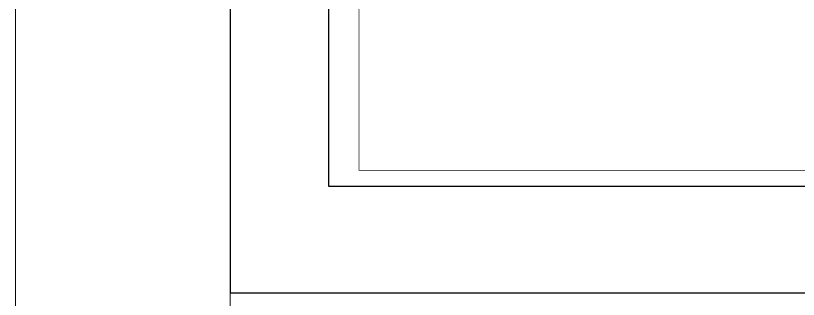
# Model space of a CAD drawing. Extents: x -1855204 to -1466800, y -1308584 to -996495.
# Drawn here: x -1855204 to -1834699, y -1126156 to -1118730 of the extents above; entities that cross this region are included whole.
import ezdxf

# ---------------------------------------------------------------- set-up
doc = ezdxf.new("R2010")
doc.units = 0
doc.header["$LTSCALE"] = 150
doc.layers.get('Defpoints').update_dxf_attribs({"lineweight": 18})
for name, color, linetype, lineweight in [('05.Text', 253, 'Continuous', 18), ('11.Khung bo', 32, 'Continuous', 50), ('12.Khung', 36, 'Continuous', 25), ('KCVN-THAY', 7, 'Continuous', 25), ('LS-THAY', 7, 'Continuous', 20)]:
    doc.layers.add(name, color=color, linetype=linetype, lineweight=lineweight)

# ---------------------------------------------------------------- blocks, each defined once
blk = doc.blocks.new('*U4')
at = {"layer": 'KCVN-THAY', "color": 140}
blk.add_lwpolyline([(214871.76, 86966.68), (215381.8, 86966.68), (215381.8, 86579.68), (214871.76, 86579.68)], close=True, dxfattribs=at)
blk = doc.blocks.new('100')
at = {"layer": '11.Khung bo', "const_width": 26.7}
blk.add_lwpolyline([(1860913, -945240), (1860913, -916940), (1896063, -916940), (1896063, -945240)], close=True, dxfattribs=at)
at = {"layer": '12.Khung', "color": 1}
blk.add_lwpolyline([(1901579, -945940), (1901579, -916240), (1859580, -916240), (1859580, -945940)], close=True, dxfattribs=at)

msp = doc.modelspace()

# ---------------------------------------------------------------- linework, layer by layer
at = {"layer": 'LS-THAY', "color": 140}
for points in [[(-1849579.6, -1013074.3), (-1855203.6, -1013074.3), (-1855203.2, -1308583.6), (-1849579.5, -1308583.6)], [(-1855203.6, -1102778.1), (-1466800.5, -1102777.6), (-1466800.3, -1153782.1), (-1855203.4, -1153782.6)]]:
    msp.add_lwpolyline(points, close=True, dxfattribs=at)

# ---------------------------------------------------------------- block references
at = {"layer": '05.Text', "xscale": 0.5948727274080738, "yscale": 0.5948727274080738, "zscale": 0.5948727274080738}
msp.add_blockref('100', (-2953217.7, -560480.8), dxfattribs=at)
at = {"layer": 'Defpoints', "xscale": 60, "yscale": 60, "zscale": 60}
msp.add_blockref('*U4', (-14741884.9, -6320779.5), dxfattribs=at)

doc.saveas('drawing.dxf')
